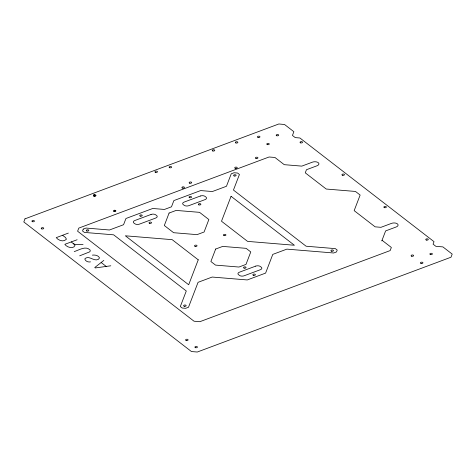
<?xml version="1.0" encoding="UTF-8"?>
<svg xmlns="http://www.w3.org/2000/svg" width="476" height="476" viewBox="0 0 476 476"><rect width="100%" height="100%" fill="white"/><g stroke="black" fill="none" stroke-linecap="round" stroke-linejoin="round"><path stroke-width="0.71" d="M381.8 240.892L385.625 230.914L396.193 226.969A4.224 2.225 -2 0 0 397.389 223.851A4.224 2.225 -2 0 0 391.54 223.369L380.967 227.32L375.118 226.832L354.162 210.636L360.136 195.053L355.483 191.453L326.221 189.037L305.265 172.842L306.461 169.724L317.034 165.773A4.224 2.225 -2 0 0 318.23 162.655A4.224 2.225 -2 0 0 312.375 162.173L301.802 166.124L284.249 164.672L274.938 157.473L269.083 156.991L78.796 228.099L77.6 231.217L194.018 321.211L199.872 321.693L390.153 250.584L391.349 247.466L382.038 240.267M110.801 265.798L95.265 267.94L94.748 267.536L103.833 260.408M74.238 251.578C78.855 250.245 85.722 245.39 90.089 250.049L90.297 251.054L89.524 251.935L79.671 255.826M93.855 196.005L93.576 195.856A1.267 0.666 -2 0 1 94.272 194.815L94.766 194.785M93.956 196.047L94.95 196.1A1.267 0.666 -2 0 0 95.688 195.065L94.438 194.797M114.894 211.588L114.942 211.57A1.267 0.666 -2 0 0 115.674 210.541L115.067 210.297M68.354 233.091L56.227 237.655C58.566 240.541 63.605 242.403 66.438 239.214L65.545 237.524L62.54 235.275M77.118 239.755L64.837 244.313C66.7 247.294 73.726 249.525 75.053 245.241L71.323 241.909M94.789 196.118L94.504 196.124M114.627 210.267L114.299 210.297A1.267 0.666 -2 0 0 113.562 211.326L114.978 211.576M114.645 211.606L114.085 211.552M90.511 261.865C88.352 262.395 85.615 261.33 84.841 259.17L85.18 258.379C89.512 255.404 93.82 261.627 98.276 259.414L99.198 258.444L99.359 257.51C97.889 255.237 94.873 254.844 92.386 255.124M114.662 210.273L115.186 210.321M114.46 210.273L114.793 210.267M83.062 244.408L75.071 244.462L73.441 243.569M94.272 194.815L94.307 194.821A1.267 0.666 -2 0 0 93.576 195.856L94.028 196.064M101.168 262.52L106.219 266.429M95.64 195.029L95.652 195.059A1.267 0.666 -2 0 1 94.914 196.094M24.996 218.841L23.8 221.953L191.441 351.544L197.29 352.026L451.004 257.213L452.2 254.095L442.888 246.895L435.861 246.318L433.071 244.158L434.029 241.665L299.916 137.992L295.233 137.606L292.442 135.446L293.876 131.709L284.559 124.51L278.847 123.974L24.996 218.841M83.24 229.111L82.521 230.979L84.383 232.419L113.645 234.835L186.289 290.991L180.309 306.574L182.177 308.014L185.688 308.305L188.502 307.252L198.07 282.316L212.165 277.05L247.276 279.947L265.602 273.099L272.772 254.398L286.867 249.132L333.688 252.994L336.502 251.941L337.222 250.073L335.36 248.633L306.098 246.217L233.454 190.061L239.434 174.478L237.572 173.038L234.061 172.752L231.241 173.805L226.457 186.271L212.361 191.536L200.658 190.573L173.877 200.58L171.485 206.816L164.44 209.446L152.736 208.482L125.956 218.49L123.564 224.72L109.468 229.991L86.061 228.058L83.24 229.111M169.093 213.046L164.315 225.511L173.627 232.71L197.034 234.644L204.085 232.008L208.863 219.543L199.551 212.344L176.144 210.416L169.093 213.046M198.242 259.825L188.68 284.755L125.349 235.804L172.169 239.666L198.242 259.825M231.062 196.296L221.501 221.233L247.579 241.386L294.394 245.253L231.062 196.296M215.664 249.043L210.88 261.508L215.539 265.108L238.946 267.042L245.991 264.406L250.775 251.941L246.116 248.341L222.708 246.407L215.664 249.043M151.041 214.456L134.833 220.513A3.38 1.779 -2 0 0 133.875 223.006L134.809 223.726A3.38 1.779 -2 0 0 139.492 224.113L155.7 218.05A3.38 1.779 -2 0 0 156.658 215.557L155.723 214.837A3.38 1.779 -2 0 0 151.041 214.456M200.384 196.017L184.17 202.074A3.38 1.779 -2 0 0 183.218 204.567L184.147 205.287A3.38 1.779 -2 0 0 188.829 205.674L205.037 199.617A3.38 1.779 -2 0 0 205.995 197.124L205.061 196.404A3.38 1.779 -2 0 0 200.384 196.017M255.677 266.126L239.47 272.183A3.38 1.779 -2 0 0 238.512 274.676L239.446 275.396A3.38 1.779 -2 0 0 244.129 275.782L260.336 269.725A3.38 1.779 -2 0 0 261.294 267.232L260.36 266.512A3.38 1.779 -2 0 0 255.677 266.126M155.575 172.389A1.267 0.666 -2 0 0 157.485 171.771A1.267 0.666 -2 0 0 155.587 171.235A1.267 0.666 -2 0 0 155.575 172.389M182.522 188.091A1.267 0.666 -2 0 0 184.432 187.467A1.267 0.666 -2 0 0 182.534 186.931A1.267 0.666 -2 0 0 182.522 188.091M235.334 168.355A1.267 0.666 -2 0 0 237.238 167.736A1.267 0.666 -2 0 0 235.346 167.201A1.267 0.666 -2 0 0 235.334 168.355M212.861 150.987A1.267 0.666 -2 0 0 214.765 150.362A1.267 0.666 -2 0 0 212.873 149.827A1.267 0.666 -2 0 0 212.861 150.987M140.331 216.14A1.267 0.666 -2 0 0 142.235 215.521A1.267 0.666 -2 0 0 140.343 214.985A1.267 0.666 -2 0 0 140.331 216.14M149.642 223.339A1.267 0.666 -2 0 0 151.546 222.72A1.267 0.666 -2 0 0 149.654 222.185A1.267 0.666 -2 0 0 149.642 223.339M189.662 197.707A1.267 0.666 -2 0 0 191.566 197.082A1.267 0.666 -2 0 0 189.674 196.546A1.267 0.666 -2 0 0 189.662 197.707M198.974 204.906A1.267 0.666 -2 0 0 200.884 204.281A1.267 0.666 -2 0 0 198.986 203.746A1.267 0.666 -2 0 0 198.974 204.906M253.47 275.318A1.267 0.666 -2 0 0 255.38 274.694A1.267 0.666 -2 0 0 253.482 274.158A1.267 0.666 -2 0 0 253.47 275.318M244.158 268.119A1.267 0.666 -2 0 0 246.062 267.494A1.267 0.666 -2 0 0 244.17 266.959A1.267 0.666 -2 0 0 244.158 268.119M86.924 231.027A1.267 0.666 -2 0 0 88.828 230.402A1.267 0.666 -2 0 0 86.935 229.866A1.267 0.666 -2 0 0 86.924 231.027M331.54 251.215A1.267 0.666 -2 0 0 333.45 250.59A1.267 0.666 -2 0 0 331.552 250.055A1.267 0.666 -2 0 0 331.54 251.215M184.248 306.258A1.267 0.666 -2 0 0 186.152 305.64A1.267 0.666 -2 0 0 184.26 305.098A1.267 0.666 -2 0 0 184.248 306.258M234.222 175.983A1.267 0.666 -2 0 0 236.126 175.358A1.267 0.666 -2 0 0 234.228 174.823A1.267 0.666 -2 0 0 234.222 175.983M300.648 142.877A1.267 0.666 -2 0 0 302.558 142.259A1.267 0.666 -2 0 0 300.659 141.723A1.267 0.666 -2 0 0 300.648 142.877M426.377 240.071A1.267 0.666 -2 0 0 428.281 239.446A1.267 0.666 -2 0 0 426.389 238.91A1.267 0.666 -2 0 0 426.377 240.071M384.465 207.673A1.267 0.666 -2 0 0 386.375 207.054A1.267 0.666 -2 0 0 384.477 206.519A1.267 0.666 -2 0 0 384.465 207.673M342.559 175.275A1.267 0.666 -2 0 0 344.463 174.656A1.267 0.666 -2 0 0 342.571 174.121A1.267 0.666 -2 0 0 342.559 175.275M258.057 137.439A1.267 0.666 -2 0 0 259.967 136.814A1.267 0.666 -2 0 0 258.069 136.279A1.267 0.666 -2 0 0 258.057 137.439M267.375 144.633A1.267 0.666 -2 0 0 269.279 144.014A1.267 0.666 -2 0 0 267.387 143.478A1.267 0.666 -2 0 0 267.375 144.633M276.812 135.767A1.267 0.666 -2 0 0 278.716 135.148A1.267 0.666 -2 0 0 276.824 134.613A1.267 0.666 -2 0 0 276.812 135.767M430.482 254.559A1.267 0.666 -2 0 0 432.387 253.934A1.267 0.666 -2 0 0 430.494 253.399A1.267 0.666 -2 0 0 430.482 254.559M411.728 256.225A1.267 0.666 -2 0 0 413.632 255.6A1.267 0.666 -2 0 0 411.74 255.065A1.267 0.666 -2 0 0 411.728 256.225M421.04 263.424A1.267 0.666 -2 0 0 422.95 262.8A1.267 0.666 -2 0 0 421.052 262.264A1.267 0.666 -2 0 0 421.04 263.424M195.517 347.7A1.267 0.666 -2 0 0 197.427 347.081A1.267 0.666 -2 0 0 195.529 346.546A1.267 0.666 -2 0 0 195.517 347.7M186.205 340.501A1.267 0.666 -2 0 0 188.109 339.882A1.267 0.666 -2 0 0 186.217 339.346A1.267 0.666 -2 0 0 186.205 340.501M32.535 221.715A1.267 0.666 -2 0 0 34.445 221.09A1.267 0.666 -2 0 0 32.547 220.555A1.267 0.666 -2 0 0 32.535 221.715M41.852 228.914A1.267 0.666 -2 0 0 43.756 228.29A1.267 0.666 -2 0 0 41.864 227.754A1.267 0.666 -2 0 0 41.852 228.914M224.035 235.59A1.267 0.666 -2 0 0 225.939 234.965A1.267 0.666 -2 0 0 224.047 234.43A1.267 0.666 -2 0 0 224.035 235.59M195.136 246.389A1.267 0.666 -2 0 0 197.046 245.765A1.267 0.666 -2 0 0 195.148 245.229A1.267 0.666 -2 0 0 195.136 246.389M256.023 158.46A1.267 0.666 -2 0 0 257.933 157.842A1.267 0.666 -2 0 0 256.034 157.306A1.267 0.666 -2 0 0 256.023 158.46M169.754 167.742A1.267 0.666 -2 0 0 171.657 167.118A1.267 0.666 -2 0 0 169.765 166.582A1.267 0.666 -2 0 0 169.754 167.742M189.775 183.218A1.267 0.666 -2 0 0 191.685 182.6A1.267 0.666 -2 0 0 189.787 182.064A1.267 0.666 -2 0 0 189.775 183.218M235.965 142.978A1.267 0.666 -2 0 0 237.875 142.36A1.267 0.666 -2 0 0 235.977 141.818A1.267 0.666 -2 0 0 235.965 142.978"/></g></svg>
